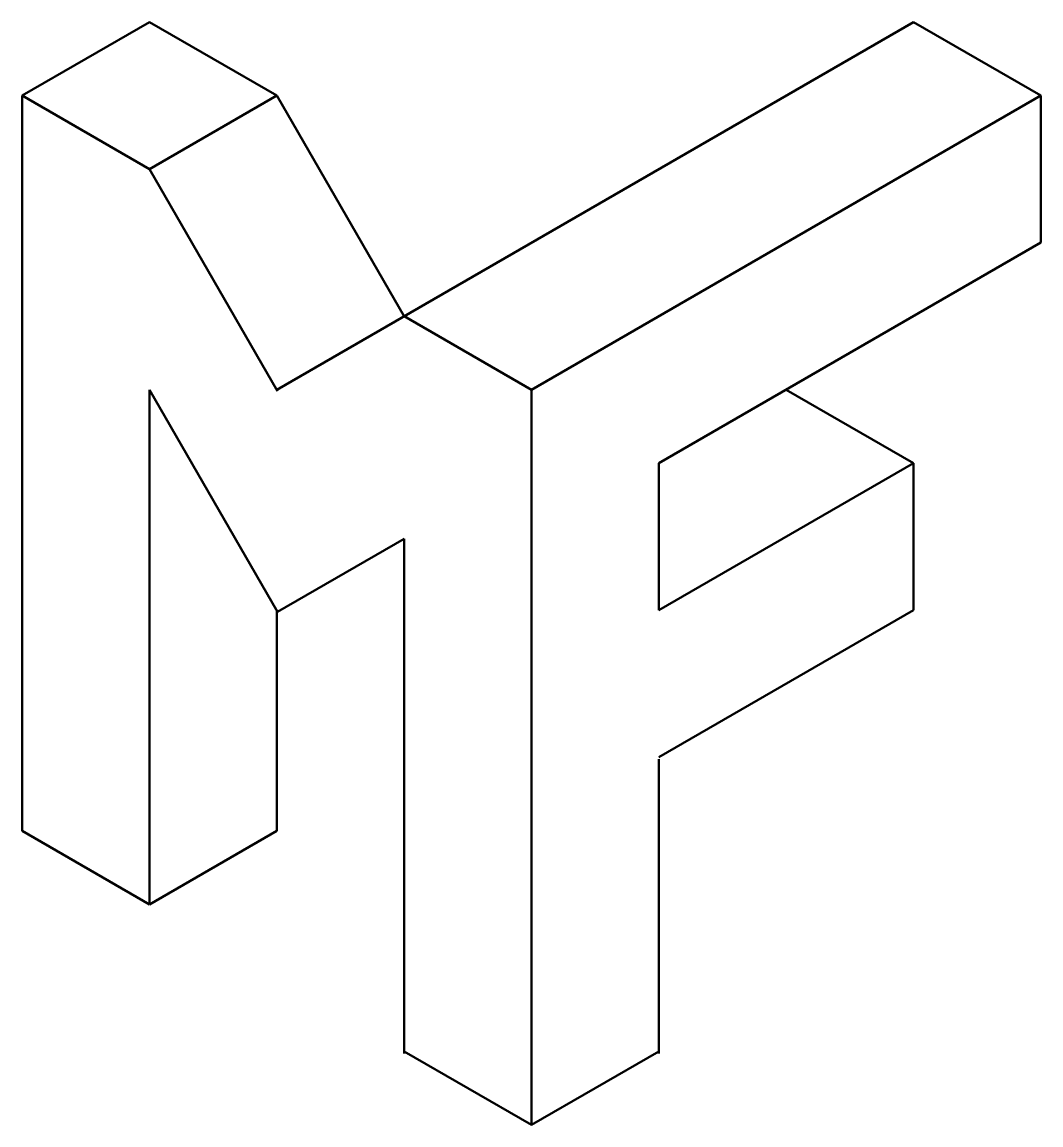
# Model space of a CAD drawing. Header units: inches. Extents: x 8.6 to 91.8, y -94.8 to -4.8.
import ezdxf

# ---------------------------------------------------------------- set-up
doc = ezdxf.new("R2010")
doc.units = ezdxf.units.IN
doc.header["$MEASUREMENT"] = 0
doc.layers.add('Lager 4', color=7, linetype='Continuous')

# ---------------------------------------------------------------- blocks, each defined once
blk = doc.blocks.new('block 2')
at = {"layer": 'Lager 4', "color": 251, "lineweight": 50, "true_color": 0x606060}
for points in [[(8.632, -10.835), (19.024, -4.835)], [(19.024, -4.835), (29.417, -10.835)], [(29.417, -34.835), (81.378, -4.835)], [(81.378, -4.835), (91.77, -10.835)], [(8.632, -10.835), (8.632, -70.835)], [(8.632, -10.835), (19.024, -16.835)], [(19.024, -16.835), (29.417, -10.835)], [(39.878, -28.955), (29.417, -10.835)], [(50.201, -34.835), (91.77, -10.835)], [(91.77, -10.835), (91.77, -22.835)], [(29.486, -34.955), (19.024, -16.835)], [(60.594, -40.835), (91.77, -22.835)], [(39.809, -28.835), (50.201, -34.835)], [(19.024, -34.835), (19.024, -76.835)], [(29.486, -52.955), (19.024, -34.835)], [(50.201, -34.835), (50.201, -94.835)], [(70.986, -34.835), (81.378, -40.835)], [(60.594, -52.835), (81.378, -40.835)], [(60.594, -40.835), (60.594, -52.835)], [(81.378, -40.835), (81.378, -52.835)], [(29.486, -52.955), (39.809, -46.995)], [(39.809, -46.995), (39.809, -88.995)], [(29.417, -52.835), (29.417, -70.835)], [(60.594, -64.835), (81.378, -52.835)], [(60.594, -64.995), (60.594, -88.995)], [(8.632, -70.835), (19.024, -76.835)], [(19.024, -76.835), (29.417, -70.835)], [(39.809, -88.835), (50.201, -94.835)], [(50.201, -94.835), (60.594, -88.835)]]:
    blk.add_lwpolyline(points, dxfattribs=at)

msp = doc.modelspace()

# ---------------------------------------------------------------- block references
at = {"layer": 'Lager 4'}
msp.add_blockref('block 2', (0, 0), dxfattribs=at)

doc.saveas('drawing.dxf')
